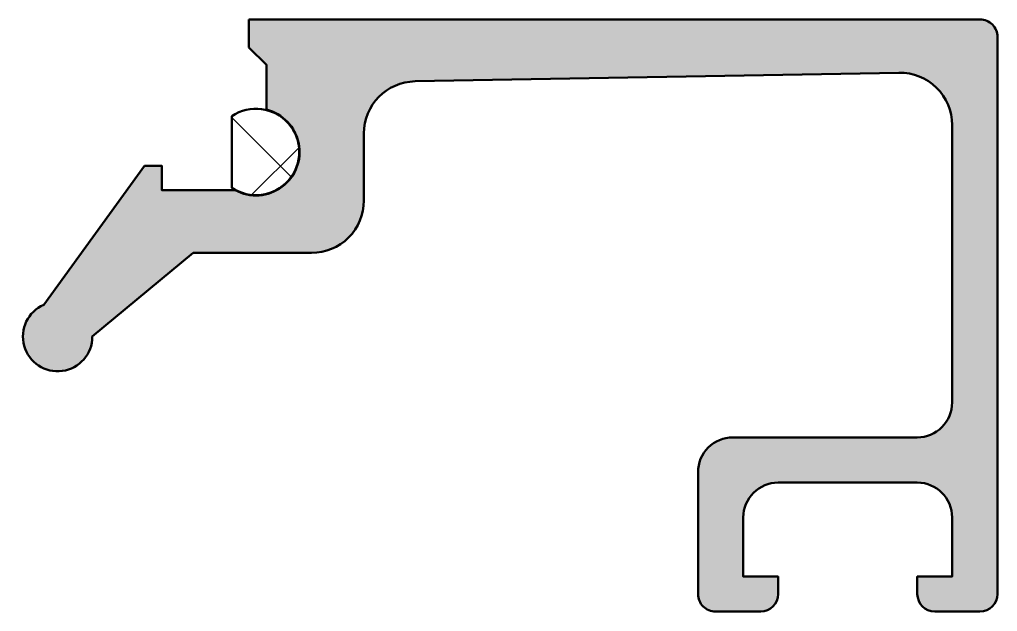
# Model space of a CAD drawing. Extents: x -6.1 to 22, y -17 to 0.
import ezdxf

# ---------------------------------------------------------------- set-up
doc = ezdxf.new("R2010")
doc.units = 0
for name, color, linetype, lineweight in [('0S-Alu contour', 7, 'Continuous', 50), ('0S-Alu hatch', 252, 'Continuous', 25), ('0S-EPDM contour', 22, 'Continuous', 50), ('0S-EPDM hatch', 25, 'Continuous', 25)]:
    doc.layers.add(name, color=color, linetype=linetype, lineweight=lineweight)

# ---------------------------------------------------------------- blocks, each defined once
blk = doc.blocks.new('346840__FB3736B3_02EB_4CC6_827C_49BE542C0930_')
at = {"layer": '0S-EPDM hatch'}
h = blk.add_hatch(dxfattribs=at)
h.set_pattern_fill('ANSI37', color=256, scale=0.625, angle=90, style=0)
h.set_pattern_definition([(135, (0, 0), (-1.403165018917055, -1.403165018917055), []), (225, (0, 0), (1.403165018917055, -1.403165018917055), [])])
edge = h.paths.add_edge_path()
edge.add_arc((0.7021221122137222, -3.80169236359816), 1.241166082809985, 235.9423436566673, 484.0576563433327)
edge.add_line((0.0070357495875009, -2.773417986980259), (0.0070357495875001, -4.82996674021606))
at = {"layer": '0S-EPDM contour', "color": 7}
blk.add_lwpolyline([(0.0070357495875009, -2.773417986980259), (0.0070357495875001, -4.82996674021606)], dxfattribs=at)
blk.add_arc((0.7021221122137222, -3.80169236359816), 1.241166082809985, 235.9423436566673, 124.0576563433327, dxfattribs=at)
blk = doc.blocks.new('346840__1CD42F58_B73A_41C3_A502_C2F85DE39476_')
at = {"layer": '0S-Alu hatch'}
h = blk.add_hatch(color=256, dxfattribs=at)
edge = h.paths.add_edge_path()
edge.add_line((0.5, 0), (0.5, -0.800018310546875))
edge.add_line((0.5, -0.800018310546875), (1.000045776367187, -1.300064086914062))
edge.add_line((1.000045776367187, -1.300064086914062), (1.000228487682158, -2.587759668221242))
edge.add_ellipse((0.7021221122137229, -3.801692363598159), major_axis=(-1.249999999999998, 0), ratio=1, start_angle=61.5799853905541, end_angle=256.202853000665, ccw=False)
edge.add_line((0.1072077876918402, -4.901045330792349), (-1.999954223632812, -4.90193223953247))
edge.add_line((-1.999954223632812, -4.90193223953247), (-1.999954223632812, -4.201868057250976))
edge.add_line((-1.999954223632812, -4.201868057250976), (-2.499999999999999, -4.201868057250976))
edge.add_line((-2.499999999999999, -4.201868057250976), (-5.392295837402342, -8.189871788024904))
edge.add_arc((-4.997417420137713, -9.104838622171924), 0.9965406524625265, 113.3439050738855, 359.9364650588355)
edge.add_line((-4.000877380371093, -9.105943679809505), (-1.100090026855468, -6.700922012329101))
edge.add_line((-1.100090026855468, -6.700922012329101), (2.300003051757812, -6.700922012329101))
edge.add_arc((2.300003051757813, -5.2009220123291), 1.5, 269.9999999999999, 360)
edge.add_line((3.800003051757814, -5.2009220123291), (3.800003051757814, -3.273609805782079))
edge.add_ellipse((5.300003051757812, -3.273609805782081), major_axis=(-1.499999999999997, 0), ratio=1, start_angle=271.01706698134524, end_angle=360, ccw=False)
edge.add_line((5.273377698794838, -1.773846127538206), (19.17186097516202, -1.527105905560972))
edge.add_ellipse((19.198486328125, -3.02686958380485), major_axis=(-1.500000000000003, 0), ratio=1, start_angle=180, end_angle=271.017066981345, ccw=False)
edge.add_line((20.698486328125, -3.026869583804847), (20.69848632812501, -11.00011539459221))
edge.add_ellipse((19.69848632812501, -11.00011539459222), major_axis=(-1, 0), ratio=1, start_angle=89.99997938057271, end_angle=180, ccw=False)
edge.add_line((19.69848596824811, -12.00011539459215), (14.39848363624409, -12.00011348724378))
edge.add_arc((14.39848327636719, -13.00011348724372), 1.000000000000004, 89.9999793805727, 180)
edge.add_line((13.39848327636719, -13.00011348724372), (13.39848327636719, -16.50011253356933))
edge.add_arc((13.89848327636719, -16.50011253356933), 0.5000000000000018, 180, 270.0000000000002)
edge.add_line((13.89848327636719, -17.00011253356933), (15.198486328125, -17.00011253356933))
edge.add_arc((15.198486328125, -16.50011253356933), 0.5, 270, 360)
edge.add_line((15.698486328125, -16.50011253356933), (15.698486328125, -16.00011444091796))
edge.add_line((15.698486328125, -16.00011444091796), (14.69847869873047, -16.00011444091796))
edge.add_line((14.69847869873047, -16.00011444091796), (14.69847869873046, -14.30011367797499))
edge.add_ellipse((15.69847869873046, -14.30011367797498), major_axis=(-0.9999999999999964, 0), ratio=1, start_angle=269.9999726791912, end_angle=360, ccw=False)
edge.add_line((15.69847917556853, -13.3001136779751), (19.69847917556854, -13.30011558532737))
edge.add_ellipse((19.69847869873047, -14.30011558532726), major_axis=(-1, 0), ratio=1, start_angle=180, end_angle=269.9999726791912, ccw=False)
edge.add_line((20.69847869873047, -14.30011558532726), (20.69847869873047, -16.00011444091796))
edge.add_line((20.69847869873047, -16.00011444091796), (19.69847869873047, -16.00011444091796))
edge.add_line((19.69847869873047, -16.00011444091796), (19.69847869873046, -16.50011253356933))
edge.add_arc((20.19847869873046, -16.50011253356933), 0.4999999999999965, 180, 269.9999999999996)
edge.add_line((20.19847869873046, -17.00011253356933), (21.49848174825983, -17.00011253356934))
edge.add_arc((21.49848174825983, -16.50011253356934), 0.5, 269.9999999999996, 359.9945905283096)
edge.add_line((21.99848174603137, -16.50015974011516), (21.99999236614293, -0.5000472065462596))
edge.add_arc((21.49999236837139, -0.500000000000004), 0.499999999999997, 359.9945905283096, 450.0000000000004)
edge.add_line((21.49999236837139, -7e-15), (0.5, 0))
at = {"layer": '0S-Alu contour', "color": 7}
for points in [[(0.5, 0), (0.5, -0.800018310546875), (1.000045776367187, -1.300064086914062), (1.000228487682158, -2.587759668221242)], [(21.49999236837139, -7e-15), (0.5, 0)], [(21.99848174603137, -16.50015974011516), (21.99999236614293, -0.5000472065462596)], [(5.273377698794838, -1.773846127538206), (19.17186097516202, -1.527105905560972)], [(20.698486328125, -3.026869583804847), (20.69848632812501, -11.00011539459221)], [(3.800003051757814, -5.2009220123291), (3.800003051757814, -3.273609805782079)], [(0.1072077876918402, -4.901045330792349), (-1.999954223632812, -4.90193223953247), (-1.999954223632812, -4.201868057250976), (-2.499999999999999, -4.201868057250976), (-5.392295837402342, -8.189871788024904)], [(-4.000877380371093, -9.105943679809505), (-1.100090026855468, -6.700922012329101), (2.300003051757812, -6.700922012329101)], [(19.69848596824811, -12.00011539459215), (14.39848363624409, -12.00011348724378)], [(13.39848327636719, -13.00011348724372), (13.39848327636719, -16.50011253356933)], [(15.69847917556853, -13.3001136779751), (19.69847917556854, -13.30011558532737)], [(15.698486328125, -16.50011253356933), (15.698486328125, -16.00011444091796), (14.69847869873047, -16.00011444091796), (14.69847869873046, -14.30011367797499)], [(20.69847869873047, -14.30011558532726), (20.69847869873047, -16.00011444091796), (19.69847869873047, -16.00011444091796), (19.69847869873046, -16.50011253356933)], [(13.89848327636719, -17.00011253356933), (15.198486328125, -17.00011253356933)], [(20.19847869873046, -17.00011253356933), (21.49848174825983, -17.00011253356934)]]:
    blk.add_lwpolyline(points, dxfattribs=at)
for centre, radius, start, end in [((21.49999236837139, -0.500000000000004), 0.499999999999997, 359.9945905283096, 90.0000000000004), ((2.300003051757813, -5.2009220123291), 1.5, 269.9999999999999, 0), ((-4.997417420137713, -9.104838622171924), 0.9965406524625265, 113.3439050738855, 359.9364650588355), ((14.39848327636719, -13.00011348724372), 1.000000000000004, 89.9999793805727, 180), ((13.89848327636719, -16.50011253356933), 0.5000000000000018, 180, 270.0000000000002), ((15.198486328125, -16.50011253356933), 0.5, 270, 0), ((20.19847869873046, -16.50011253356933), 0.4999999999999965, 180, 269.9999999999996), ((21.49848174825983, -16.50011253356934), 0.5, 269.9999999999996, 359.9945905283096)]:
    blk.add_arc(centre, radius, start, end, dxfattribs=at)
at = {"layer": '0S-Alu contour', "color": 7, "extrusion": (0, 0, -1)}
for centre, radius, start, end in [((-19.198486328125, -3.02686958380485), 1.500000000000003, 88.98293301865496, 180), ((-5.300003051757812, -3.273609805782081), 1.499999999999998, 0, 88.98293301865479), ((-0.7021221122137229, -3.801692363598159), 1.249999999999998, 103.797146999335, 298.4200146094459), ((-19.69848632812501, -11.00011539459222), 1, 180, 270.0000206194273), ((-15.69847869873046, -14.30011367797498), 0.9999999999999964, 0, 90.00002732080877), ((-19.69847869873047, -14.30011558532726), 1, 90.00002732080877, 180)]:
    blk.add_arc(centre, radius, start, end, dxfattribs=at)
blk = doc.blocks.new('346840__74D1EF65_B015_45E5_A406_CB3832F3B45D_')
at = {"layer": '0S-Alu contour', "color": 7}
blk.add_blockref('346840__1CD42F58_B73A_41C3_A502_C2F85DE39476_', (0, 0), dxfattribs=at)
at = {"layer": '0S-EPDM contour', "color": 7}
blk.add_blockref('346840__FB3736B3_02EB_4CC6_827C_49BE542C0930_', (0, 0), dxfattribs=at)

msp = doc.modelspace()

# ---------------------------------------------------------------- block references
at = {"layer": '0S-Alu contour', "color": 7}
msp.add_blockref('346840__74D1EF65_B015_45E5_A406_CB3832F3B45D_', (0, 0), dxfattribs=at)

doc.saveas('drawing.dxf')
